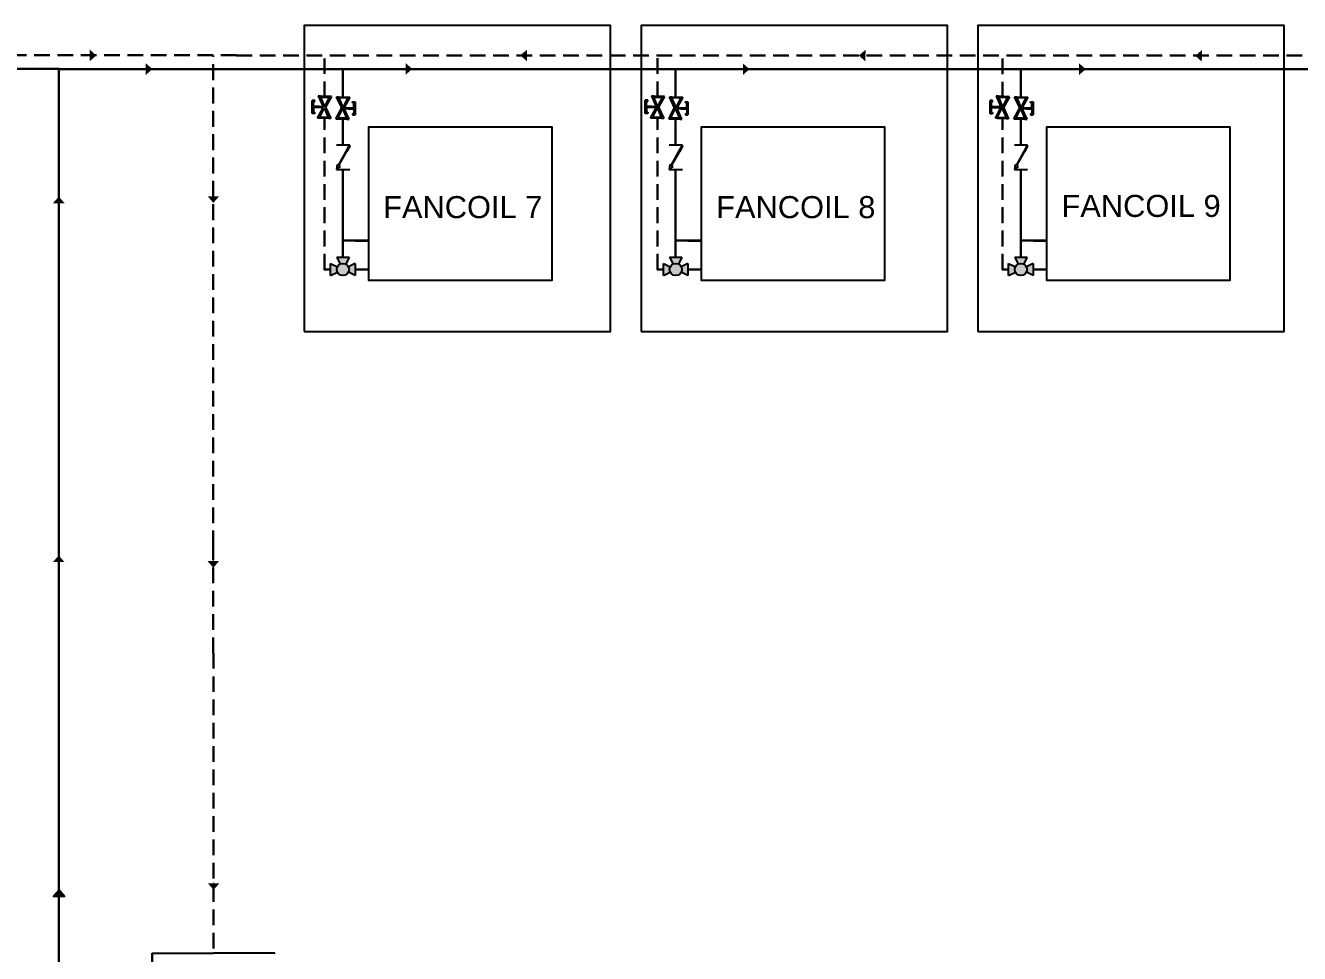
# Model space of a CAD drawing. Header units: millimetres. Extents: x -3738 to 3262, y -2165 to 2136.
# Drawn here: x -443 to 1637, y 620 to 2136 of the extents above; entities that cross this region are included whole.
import ezdxf

# ---------------------------------------------------------------- set-up
doc = ezdxf.new("R2010")
doc.units = ezdxf.units.MM
doc.linetypes.add('DASHEDX2', pattern=[38.1, 25.4, -12.7])
doc.styles.get("Standard").update_dxf_attribs({"font": 'arial.ttf'})

msp = doc.modelspace()

# ---------------------------------------------------------------- hatches: boundary and pattern name
h = msp.add_hatch(color=256)
h.set_gradient(color1=(255, 255, 255), tint=1)
h.paths.add_polyline_path([(-337.9, 2078.1), (-327.1, 2087.5), (-337.9, 2097), (-337.9, 2088.2)])
h = msp.add_hatch(color=256)
h.set_gradient(color1=(255, 255, 255), tint=1)
h.paths.add_polyline_path([(376, 2097), (365.1, 2087.7), (375.8, 2078.1), (375.9, 2086.9)])
h = msp.add_hatch(color=256)
h.set_gradient(color1=(255, 255, 255), tint=1)
h.paths.add_polyline_path([(928.9, 2096.7), (918, 2087.4), (928.6, 2077.8), (928.7, 2086.6)])
h = msp.add_hatch(color=256)
h.set_gradient(color1=(255, 255, 255), tint=1)
h.paths.add_polyline_path([(1478.1, 2096.3), (1467.2, 2087), (1477.9, 2077.4), (1478, 2086.2)])
h = msp.add_hatch(color=256)
h.set_gradient(color1=(255, 255, 255), tint=1)
h.paths.add_polyline_path([(-246.3, 2055.8), (-235.5, 2065.2), (-246.3, 2074.7), (-246.3, 2065.9)])
h = msp.add_hatch(color=256)
h.set_gradient(color1=(255, 255, 255), tint=1)
h.paths.add_polyline_path([(178, 2056.1), (188.8, 2065.5), (178, 2075), (178, 2066.2)])
h = msp.add_hatch(color=256)
h.set_gradient(color1=(255, 255, 255), tint=1)
h.paths.add_polyline_path([(728.6, 2055.6), (739.4, 2065.1), (728.6, 2074.5), (728.6, 2065.7)])
h = msp.add_hatch(color=256)
h.set_gradient(color1=(255, 255, 255), tint=1)
h.paths.add_polyline_path([(1277.6, 2055.7), (1288.4, 2065.1), (1277.6, 2074.6), (1277.6, 2065.8)])
h = msp.add_hatch(color=256)
h.set_gradient(color1=(255, 255, 255), tint=1)
h.paths.add_polyline_path([(43.2, 2003.8), (36.5, 2004), (32.5, 2004.1), (27.5, 2004.1), (27.5, 2012.1), (29.5, 2012.1), (29.5, 2014.1), (25.4, 2014.1), (25.4, 1992.5), (29.4, 1992.5), (29.4, 1994.5), (27.4, 1994.5), (27.4, 2002.5), (32.4, 2002.5), (36.4, 2002.4), (43.2, 2002.1), (34, 1985.2), (55.6, 1984.5), (47.2, 2002.8), (56.9, 2020.5), (35.3, 2021.3)])
h.paths.add_polyline_path([(38.8, 2019.6), (40.6, 2019.5), (51.4, 2019.1), (53.2, 2019.1), (45.4, 2003.7)], flags=16)
h.paths.add_polyline_path([(45.4, 2002.1), (52.1, 1986.4), (50.3, 1986.5), (39.5, 1986.9), (37.6, 1986.9)], flags=16)
h = msp.add_hatch(color=256)
h.set_gradient(color1=(255, 255, 255), tint=1)
h.paths.add_polyline_path([(77.6, 2000.8), (84.4, 2000.5), (88.4, 2000.4), (93.4, 2000.4), (93.4, 1992.4), (91.4, 1992.4), (91.4, 1990.4), (95.4, 1990.4), (95.4, 2012), (91.4, 2012), (91.4, 2010), (93.4, 2010), (93.4, 2002), (88.4, 2002), (84.4, 2002.1), (77.6, 2002.4), (86.9, 2019.3), (65.2, 2020.1), (73.6, 2001.7), (64, 1984), (85.6, 1983.2)])
h.paths.add_polyline_path([(82, 1984.9), (80.2, 1985), (69.4, 1985.4), (67.6, 1985.5), (75.4, 2000.8)], flags=16)
h.paths.add_polyline_path([(75.4, 2002.5), (68.8, 2018.1), (70.6, 2018.1), (81.4, 2017.7), (83.2, 2017.6)], flags=16)
h = msp.add_hatch(color=256)
h.set_gradient(color1=(255, 255, 255), tint=1)
h.paths.add_polyline_path([(587, 2003.8), (580.3, 2004.1), (576.3, 2004.2), (571.3, 2004.2), (571.3, 2012.2), (573.3, 2012.2), (573.3, 2014.2), (569.2, 2014.2), (569.2, 1992.6), (573.2, 1992.6), (573.2, 1994.6), (571.2, 1994.6), (571.2, 2002.6), (576.2, 2002.6), (580.2, 2002.4), (587, 2002.2), (577.8, 1985.3), (599.4, 1984.5), (591, 2002.9), (600.7, 2020.5), (579.1, 2021.3)])
h.paths.add_polyline_path([(582.6, 2019.6), (584.4, 2019.6), (595.2, 2019.2), (597, 2019.1), (589.3, 2003.7)], flags=16)
h.paths.add_polyline_path([(589.2, 2002.1), (595.9, 1986.5), (594.1, 1986.5), (583.3, 1986.9), (581.5, 1987)], flags=16)
h = msp.add_hatch(color=256)
h.set_gradient(color1=(255, 255, 255), tint=1)
h.paths.add_polyline_path([(621.1, 2000.8), (627.8, 2000.5), (631.8, 2000.4), (636.8, 2000.4), (636.8, 1992.4), (634.8, 1992.4), (634.8, 1990.4), (638.9, 1990.4), (638.9, 2012), (634.9, 2012), (634.9, 2010), (636.9, 2010), (636.9, 2002), (631.9, 2002), (627.9, 2002.1), (621.1, 2002.4), (630.3, 2019.3), (608.7, 2020.1), (617, 2001.7), (607.4, 1984), (629, 1983.2)])
h.paths.add_polyline_path([(625.5, 1984.9), (623.7, 1985), (612.8, 1985.4), (611, 1985.5), (618.8, 2000.8)], flags=16)
h.paths.add_polyline_path([(618.9, 2002.5), (612.2, 2018.1), (614, 2018.1), (624.8, 2017.7), (626.6, 2017.6)], flags=16)
h = msp.add_hatch(color=256)
h.set_gradient(color1=(255, 255, 255), tint=1)
h.paths.add_polyline_path([(1150, 2003.4), (1143.3, 2003.6), (1139.3, 2003.8), (1134.3, 2003.8), (1134.3, 2011.8), (1136.3, 2011.8), (1136.3, 2013.8), (1132.2, 2013.8), (1132.2, 1992.1), (1136.2, 1992.1), (1136.2, 1994.1), (1134.2, 1994.1), (1134.2, 2002.1), (1139.2, 2002.1), (1143.2, 2002), (1150, 2001.8), (1140.8, 1984.9), (1162.4, 1984.1), (1154.1, 2002.4), (1163.7, 2020.1), (1142.1, 2020.9)])
h.paths.add_polyline_path([(1145.7, 2019.2), (1147.5, 2019.1), (1158.3, 2018.7), (1160.1, 2018.7), (1152.3, 2003.3)], flags=16)
h.paths.add_polyline_path([(1152.2, 2001.7), (1158.9, 1986), (1157.1, 1986.1), (1146.3, 1986.5), (1144.5, 1986.5)], flags=16)
h = msp.add_hatch(color=256)
h.set_gradient(color1=(255, 255, 255), tint=1)
h.paths.add_polyline_path([(1184.6, 2000.8), (1191.4, 2000.5), (1195.4, 2000.4), (1200.4, 2000.4), (1200.4, 1992.4), (1198.4, 1992.4), (1198.4, 1990.4), (1202.4, 1990.4), (1202.4, 2012), (1198.4, 2012), (1198.4, 2010), (1200.4, 2010), (1200.4, 2002), (1195.4, 2002), (1191.4, 2002.1), (1184.6, 2002.4), (1193.8, 2019.3), (1172.2, 2020.1), (1180.6, 2001.7), (1170.9, 1984), (1192.5, 1983.2)])
h.paths.add_polyline_path([(1189, 1984.9), (1187.2, 1985), (1176.4, 1985.4), (1174.6, 1985.5), (1182.4, 2000.8)], flags=16)
h.paths.add_polyline_path([(1182.4, 2002.5), (1175.8, 2018.1), (1177.6, 2018.1), (1188.4, 2017.7), (1190.2, 2017.6)], flags=16)
h = msp.add_hatch(color=256)
h.set_gradient(color1=(255, 255, 255), tint=1)
h.paths.add_polyline_path([(68.8, 1907.5), (81.5, 1930.3), (86.6, 1939.5), (86.6, 1940.9), (86.5, 1940.9), (80.8, 1930.6), (68.1, 1907.9), (65.9, 1909.1), (64.9, 1901.4), (71, 1906.3)])
h = msp.add_hatch(color=256)
h.set_gradient(color1=(255, 255, 255), tint=1)
h.paths.add_polyline_path([(612.2, 1907.5), (624.9, 1930.3), (630, 1939.5), (630, 1940.9), (629.9, 1940.9), (624.2, 1930.6), (611.5, 1907.9), (609.4, 1909.1), (608.4, 1901.4), (614.4, 1906.3)])
h = msp.add_hatch(color=256)
h.set_gradient(color1=(255, 255, 255), tint=1)
h.paths.add_polyline_path([(1175.7, 1907.5), (1188.4, 1930.3), (1193.5, 1939.5), (1193.5, 1940.9), (1193.5, 1940.9), (1187.8, 1930.6), (1175.1, 1907.9), (1172.9, 1909.1), (1171.9, 1901.4), (1178, 1906.3)])
h = msp.add_hatch(color=256)
h.set_gradient(color1=(255, 255, 255), tint=1)
h.paths.add_polyline_path([(-389.1, 1846.2), (-379, 1846.2), (-388.4, 1857), (-397.9, 1846.2)])
h = msp.add_hatch(color=256)
h.set_gradient(color1=(255, 255, 255), tint=1)
h.paths.add_polyline_path([(-145.4, 1857.6), (-136.1, 1846.7), (-126.5, 1857.4), (-135.3, 1857.5)])
h = msp.add_hatch(color=256)
h.set_gradient(color1=(255, 255, 255), tint=1)
h.paths.add_polyline_path([(55.5, 1727.9), (66.6, 1733.4, -0.116434), (65.5, 1737.9, -0.116434), (66.6, 1742.3), (55.5, 1747.9)])
h.paths.add_polyline_path([(95.5, 1747.9), (84.5, 1742.3, -0.116434), (85.5, 1737.9, -0.116434), (84.5, 1733.4), (95.5, 1727.9)])
h.paths.add_polyline_path([(85.5, 1757.9), (65.5, 1757.9), (71, 1746.8, -0.236068), (80, 1746.8)])
h.paths.add_polyline_path([(85.5, 1737.9, 1), (65.5, 1737.9, 1)])
h = msp.add_hatch(color=256)
h.set_gradient(color1=(255, 255, 255), tint=1)
h.paths.add_polyline_path([(598.9, 1727.9), (610, 1733.4, -0.116434), (608.9, 1737.9, -0.116434), (610, 1742.3), (598.9, 1747.9)])
h.paths.add_polyline_path([(638.9, 1747.9), (627.9, 1742.3, -0.116434), (628.9, 1737.9, -0.116434), (627.9, 1733.4), (638.9, 1727.9)])
h.paths.add_polyline_path([(628.9, 1757.9), (608.9, 1757.9), (614.5, 1746.8, -0.236068), (623.4, 1746.8)])
h.paths.add_polyline_path([(628.9, 1737.9, 1), (608.9, 1737.9, 1)])
h = msp.add_hatch(color=256)
h.set_gradient(color1=(255, 255, 255), tint=1)
h.paths.add_polyline_path([(1162.5, 1727.9), (1173.5, 1733.4, -0.116434), (1172.5, 1737.9, -0.116434), (1173.5, 1742.3), (1162.5, 1747.9)])
h.paths.add_polyline_path([(1202.5, 1747.9), (1191.4, 1742.3, -0.116434), (1192.5, 1737.9, -0.116434), (1191.4, 1733.4), (1202.5, 1727.9)])
h.paths.add_polyline_path([(1192.5, 1757.9), (1172.5, 1757.9), (1178, 1746.8, -0.236068), (1186.9, 1746.8)])
h.paths.add_polyline_path([(1192.5, 1737.9, 1), (1172.5, 1737.9, 1)])
h = msp.add_hatch(color=256)
h.set_gradient(color1=(255, 255, 255), tint=1)
h.paths.add_polyline_path([(-389.2, 1259.9), (-379.1, 1259.9), (-388.5, 1270.7), (-398, 1259.9)])
h = msp.add_hatch(color=256)
h.set_gradient(color1=(255, 255, 255), tint=1)
h.paths.add_polyline_path([(-145.6, 1261.6), (-136.2, 1250.7), (-126.6, 1261.3), (-135.4, 1261.5)])
h = msp.add_hatch(color=256)
h.set_gradient(color1=(255, 255, 255), tint=1)
h.paths.add_polyline_path([(-145.1, 735.3), (-135.7, 724.4), (-126.1, 735.1), (-134.9, 735.2)])
h = msp.add_hatch(color=256)
h.set_gradient(color1=(255, 255, 255), tint=1)
h.paths.add_polyline_path([(-378.6, 713.4), (-387.9, 724.4), (-397.5, 713.7), (-388.7, 713.6)])

# ---------------------------------------------------------------- linework, layer by layer
at = {"linetype": 'DASHEDX2'}
for p, q in [((-98.4, 2087.8), (-3706.9, 2087.8)), ((-98.4, 2087.3), (-3706.4, 2087.3)), ((-136.1, 1285.8), (-136.1, 2087.3)), ((-135.6, 1285.3), (-135.6, 2087.3)), ((-98.4, 2087.8), (2779.6, 2087.8)), ((-97.9, 2087.3), (2779.6, 2087.3)), ((45.7, 2019.3), (45.7, 2087.3)), ((46.2, 2019.3), (46.2, 2087.3)), ((589.1, 2019.4), (589.1, 2087.3)), ((589.6, 2019.4), (589.6, 2087.3)), ((1152.7, 2018.9), (1152.7, 2087.3)), ((1153.2, 2018.9), (1153.2, 2087.3)), ((93.3, 2064.9), (93.8, 2064.9)), ((643.8, 2064.9), (643.3, 2064.9)), ((1193.3, 2064.9), (1193.8, 2064.9)), ((588.7, 2005), (588.7, 2001.1)), ((589.2, 2003.8), (589.2, 2002.1)), ((1151.9, 2004.3), (1151.9, 2000.9)), ((1152.4, 2003.5), (1152.4, 2001.4)), ((45.7, 1737.3), (45.7, 1986)), ((46.2, 1737.8), (46.2, 1986)), ((589.1, 1737.3), (589.1, 1986.3)), ((589.6, 1737.8), (589.6, 1986.3)), ((1152.7, 1737.3), (1152.7, 1985.6)), ((1153.2, 1737.8), (1153.2, 1985.6)), ((-136.1, 1111.3), (-136.1, 1285.3)), ((-135.6, 1111.3), (-135.6, 1285.3)), ((-136.1, 1111.3), (-136.1, 620.9)), ((-135.6, 1111.3), (-135.6, 620.9))]:
    msp.add_line(p, q, dxfattribs=at)
for p, q in [((-98.4, 2087.3), (-97.9, 2087.3)), ((-387.6, 2065.4), (-3237.6, 2065.4)), ((-388.1, 2064.9), (-905.2, 2064.9)), ((-388.5, 1575.5), (-388.5, 2064.9)), ((-388, 1575), (-387.6, 2065.4)), ((-387.6, 2065.4), (2809.7, 2065.4)), ((-387.6, 2064.9), (75.3, 2064.9)), ((75.3, 2017.9), (75.3, 2064.9)), ((75.8, 2017.9), (75.8, 2064.9)), ((75.8, 2064.9), (93.3, 2064.9)), ((93.8, 2064.9), (643.3, 2064.9)), ((618.7, 2017.9), (618.7, 2064.9)), ((619.2, 2017.9), (619.2, 2064.9)), ((643.8, 2064.9), (1193.3, 2064.9)), ((1182.2, 2017.9), (1182.2, 2064.9)), ((1182.7, 2017.9), (1182.7, 2064.9)), ((1193.8, 2064.9), (1743.3, 2064.9)), ((38.9, 2021.1), (35.3, 2021.3)), ((35.3, 2021.3), (56.9, 2020.5)), ((35.3, 2021.3), (43.2, 2003.8)), ((40.6, 2019.5), (38.8, 2019.6)), ((38.8, 2019.6), (45.4, 2003.7)), ((56.9, 2020.5), (38.9, 2021.1)), ((40.6, 2019.5), (51.4, 2019.1)), ((53.2, 2019.1), (45.4, 2003.7)), ((47.2, 2002.8), (56.9, 2020.5)), ((56.9, 2020.5), (47.2, 2002.8)), ((51.4, 2019.1), (53.2, 2019.1)), ((56.9, 2020.5), (53.3, 2020.6)), ((73.6, 2001.7), (65.2, 2020.1)), ((65.2, 2020.1), (83.3, 2019.4)), ((65.2, 2020.1), (68.8, 2019.9)), ((73.6, 2001.7), (65.2, 2020.1)), ((65.2, 2020.1), (86.9, 2019.3)), ((70.6, 2018.1), (68.8, 2018.1)), ((68.8, 2018.1), (75.4, 2002.5)), ((81.4, 2017.7), (70.6, 2018.1)), ((86.9, 2019.3), (77.6, 2002.4)), ((83.3, 2019.4), (86.9, 2019.3)), ((582.7, 2021.2), (579.1, 2021.3)), ((579.1, 2021.3), (600.7, 2020.5)), ((579.1, 2021.3), (587, 2003.8)), ((584.4, 2019.6), (582.6, 2019.6)), ((582.6, 2019.6), (589.3, 2003.7)), ((600.7, 2020.5), (582.7, 2021.2)), ((584.4, 2019.6), (595.2, 2019.2)), ((597, 2019.1), (589.3, 2003.7)), ((591, 2002.9), (600.7, 2020.5)), ((600.7, 2020.5), (591, 2002.9)), ((595.2, 2019.2), (597, 2019.1)), ((600.7, 2020.5), (597.1, 2020.7)), ((617, 2001.7), (608.7, 2020.1)), ((608.7, 2020.1), (626.7, 2019.4)), ((608.7, 2020.1), (612.3, 2019.9)), ((617, 2001.7), (608.7, 2020.1)), ((608.7, 2020.1), (630.3, 2019.3)), ((614, 2018.1), (612.2, 2018.1)), ((612.2, 2018.1), (618.9, 2002.5)), ((624.8, 2017.7), (614, 2018.1)), ((630.3, 2019.3), (621.1, 2002.4)), ((626.7, 2019.4), (630.3, 2019.3)), ((1145.7, 2020.8), (1142.1, 2020.9)), ((1142.1, 2020.9), (1163.7, 2020.1)), ((1142.1, 2020.9), (1150, 2003.4)), ((1163.7, 2020.1), (1145.7, 2020.8)), ((1147.5, 2019.1), (1145.7, 2019.2)), ((1145.7, 2019.2), (1152.3, 2003.3)), ((1147.5, 2019.1), (1158.3, 2018.7)), ((1160.1, 2018.7), (1152.3, 2003.3)), ((1154.1, 2002.4), (1163.7, 2020.1)), ((1163.7, 2020.1), (1154.1, 2002.4)), ((1158.3, 2018.7), (1160.1, 2018.7)), ((1163.7, 2020.1), (1160.1, 2020.2)), ((1180.6, 2001.7), (1172.2, 2020.1)), ((1172.2, 2020.1), (1190.2, 2019.4)), ((1172.2, 2020.1), (1175.8, 2019.9)), ((1180.6, 2001.7), (1172.2, 2020.1)), ((1172.2, 2020.1), (1193.8, 2019.3)), ((1177.6, 2018.1), (1175.8, 2018.1)), ((1175.8, 2018.1), (1182.4, 2002.5)), ((1188.4, 2017.7), (1177.6, 2018.1)), ((1193.8, 2019.3), (1184.6, 2002.4)), ((1190.2, 2019.4), (1193.8, 2019.3)), ((29.5, 2014.1), (25.4, 2014.1)), ((25.4, 1992.5), (25.4, 2014.1)), ((32.4, 2002.5), (27.4, 2002.5)), ((27.4, 2002.5), (27.4, 1994.5)), ((27.5, 2004.1), (27.5, 2012.1)), ((27.5, 2012.1), (29.5, 2012.1)), ((32.5, 2004.1), (27.5, 2004.1)), ((29.5, 2012.1), (29.5, 2014.1)), ((36.4, 2002.4), (32.4, 2002.5)), ((36.5, 2004), (32.5, 2004.1)), ((34, 1985.2), (43.2, 2002.1)), ((43.2, 2002.1), (36.4, 2002.4)), ((43.2, 2003.8), (36.5, 2004)), ((37.6, 1986.9), (45.4, 2002.1)), ((52.1, 1986.4), (45.4, 2002.1)), ((47.2, 2002.8), (55.6, 1984.5)), ((47.2, 2002.8), (55.6, 1984.5)), ((73.6, 2001.7), (64, 1984)), ((64, 1984), (73.6, 2001.7)), ((67.6, 1985.5), (75.4, 2000.8)), ((75.3, 2000.6), (75.3, 2002.9)), ((83.2, 2017.6), (75.4, 2002.5)), ((82, 1984.9), (75.4, 2000.8)), ((75.8, 2000), (75.8, 2003.1)), ((77.6, 2002.4), (84.4, 2002.1)), ((77.6, 2000.8), (84.4, 2000.5)), ((85.6, 1983.2), (77.6, 2000.8)), ((81.4, 2017.7), (83.2, 2017.6)), ((84.4, 2002.1), (88.4, 2002)), ((84.4, 2000.5), (88.4, 2000.4)), ((88.4, 2002), (93.4, 2002)), ((88.4, 2000.4), (93.4, 2000.4)), ((91.4, 2010), (91.4, 2012)), ((91.4, 2012), (95.4, 2012)), ((93.4, 2010), (91.4, 2010)), ((93.4, 2002), (93.4, 2010)), ((93.4, 2000.4), (93.4, 1992.4)), ((95.4, 2012), (95.4, 1990.4)), ((573.3, 2014.2), (569.2, 2014.2)), ((569.2, 1992.6), (569.2, 2014.2)), ((576.2, 2002.6), (571.2, 2002.6)), ((571.2, 2002.6), (571.2, 1994.6)), ((571.3, 2004.2), (571.3, 2012.2)), ((571.3, 2012.2), (573.3, 2012.2)), ((576.3, 2004.2), (571.3, 2004.2)), ((573.3, 2012.2), (573.3, 2014.2)), ((580.2, 2002.4), (576.2, 2002.6)), ((580.3, 2004.1), (576.3, 2004.2)), ((577.8, 1985.3), (587, 2002.2)), ((587, 2002.2), (580.2, 2002.4)), ((587, 2003.8), (580.3, 2004.1)), ((581.5, 1987), (589.2, 2002.1)), ((595.9, 1986.5), (589.2, 2002.1)), ((591, 2002.9), (599.4, 1984.5)), ((591, 2002.9), (599.4, 1984.5)), ((617, 2001.7), (607.4, 1984)), ((607.4, 1984), (617, 2001.7)), ((611, 1985.5), (618.8, 2000.8)), ((618.7, 2000.6), (618.7, 2002.9)), ((625.5, 1984.9), (618.8, 2000.8)), ((626.6, 2017.6), (618.9, 2002.5)), ((619.2, 2000), (619.2, 2003.1)), ((621.1, 2002.4), (627.9, 2002.1)), ((621.1, 2000.8), (627.8, 2000.5)), ((629, 1983.2), (621.1, 2000.8)), ((624.8, 2017.7), (626.6, 2017.6)), ((627.8, 2000.5), (631.8, 2000.4)), ((627.9, 2002.1), (631.9, 2002)), ((631.8, 2000.4), (636.8, 2000.4)), ((631.9, 2002), (636.9, 2002)), ((634.9, 2010), (634.9, 2012)), ((634.9, 2012), (638.9, 2012)), ((636.9, 2010), (634.9, 2010)), ((636.8, 2000.4), (636.8, 1992.4)), ((636.9, 2002), (636.9, 2010)), ((638.9, 2012), (638.9, 1990.4)), ((1136.3, 2013.8), (1132.2, 2013.8)), ((1132.2, 1992.1), (1132.2, 2013.8)), ((1139.2, 2002.1), (1134.2, 2002.1)), ((1134.2, 2002.1), (1134.2, 1994.1)), ((1134.3, 2003.8), (1134.3, 2011.8)), ((1134.3, 2011.8), (1136.3, 2011.8)), ((1139.3, 2003.8), (1134.3, 2003.8)), ((1136.3, 2011.8), (1136.3, 2013.8)), ((1143.2, 2002), (1139.2, 2002.1)), ((1143.3, 2003.6), (1139.3, 2003.8)), ((1140.8, 1984.9), (1150, 2001.8)), ((1150, 2001.8), (1143.2, 2002)), ((1150, 2003.4), (1143.3, 2003.6)), ((1144.5, 1986.5), (1152.2, 2001.7)), ((1158.9, 1986), (1152.2, 2001.7)), ((1154.1, 2002.4), (1162.4, 1984.1)), ((1154.1, 2002.4), (1162.4, 1984.1)), ((1180.6, 2001.7), (1170.9, 1984)), ((1170.9, 1984), (1180.6, 2001.7)), ((1174.6, 1985.5), (1182.4, 2000.8)), ((1182.2, 2000.6), (1182.2, 2002.9)), ((1190.2, 2017.6), (1182.4, 2002.5)), ((1189, 1984.9), (1182.4, 2000.8)), ((1182.7, 2000), (1182.7, 2003.1)), ((1184.6, 2002.4), (1191.4, 2002.1)), ((1184.6, 2000.8), (1191.4, 2000.5)), ((1192.5, 1983.2), (1184.6, 2000.8)), ((1188.4, 2017.7), (1190.2, 2017.6)), ((1191.4, 2002.1), (1195.4, 2002)), ((1191.4, 2000.5), (1195.4, 2000.4)), ((1195.4, 2002), (1200.4, 2002)), ((1195.4, 2000.4), (1200.4, 2000.4)), ((1198.4, 2010), (1198.4, 2012)), ((1198.4, 2012), (1202.4, 2012)), ((1200.4, 2010), (1198.4, 2010)), ((1200.4, 2002), (1200.4, 2010)), ((1200.4, 2000.4), (1200.4, 1992.4)), ((1202.4, 2012), (1202.4, 1990.4)), ((29.4, 1992.5), (25.4, 1992.5)), ((27.4, 1994.5), (29.4, 1994.5)), ((29.4, 1994.5), (29.4, 1992.5)), ((37.6, 1985.1), (34, 1985.2)), ((55.6, 1984.5), (34, 1985.2)), ((39.5, 1986.9), (37.6, 1986.9)), ((55.6, 1984.5), (37.6, 1985.1)), ((39.5, 1986.9), (50.3, 1986.5)), ((50.3, 1986.5), (52.1, 1986.4)), ((55.6, 1984.5), (52, 1984.6)), ((64, 1984), (82, 1983.4)), ((64, 1984), (67.6, 1983.9)), ((85.6, 1983.2), (64, 1984)), ((69.4, 1985.4), (67.6, 1985.5)), ((80.2, 1985), (69.4, 1985.4)), ((75.3, 1940.9), (75.3, 1985.2)), ((75.8, 1940.9), (75.8, 1985.2)), ((80.2, 1985), (82, 1984.9)), ((82, 1983.4), (85.6, 1983.2)), ((93.4, 1992.4), (91.4, 1992.4)), ((91.4, 1992.4), (91.4, 1990.4)), ((91.4, 1990.4), (95.4, 1990.4)), ((573.2, 1992.6), (569.2, 1992.6)), ((571.2, 1994.6), (573.2, 1994.6)), ((573.2, 1994.6), (573.2, 1992.6)), ((581.4, 1985.2), (577.8, 1985.3)), ((599.4, 1984.5), (577.8, 1985.3)), ((599.4, 1984.5), (581.4, 1985.2)), ((583.3, 1986.9), (581.5, 1987)), ((583.3, 1986.9), (594.1, 1986.5)), ((594.1, 1986.5), (595.9, 1986.5)), ((599.4, 1984.5), (595.8, 1984.7)), ((607.4, 1984), (625.4, 1983.4)), ((607.4, 1984), (611, 1983.9)), ((629, 1983.2), (607.4, 1984)), ((612.8, 1985.4), (611, 1985.5)), ((623.7, 1985), (612.8, 1985.4)), ((618.7, 1940.9), (618.7, 1985.2)), ((619.2, 1940.9), (619.2, 1985.2)), ((623.7, 1985), (625.5, 1984.9)), ((625.4, 1983.4), (629, 1983.2)), ((636.8, 1992.4), (634.8, 1992.4)), ((634.8, 1992.4), (634.8, 1990.4)), ((634.8, 1990.4), (638.9, 1990.4)), ((1136.2, 1992.1), (1132.2, 1992.1)), ((1134.2, 1994.1), (1136.2, 1994.1)), ((1136.2, 1994.1), (1136.2, 1992.1)), ((1144.4, 1984.7), (1140.8, 1984.9)), ((1162.4, 1984.1), (1140.8, 1984.9)), ((1162.4, 1984.1), (1144.4, 1984.7)), ((1146.3, 1986.5), (1144.5, 1986.5)), ((1146.3, 1986.5), (1157.1, 1986.1)), ((1157.1, 1986.1), (1158.9, 1986)), ((1162.4, 1984.1), (1158.8, 1984.2)), ((1170.9, 1984), (1188.9, 1983.4)), ((1170.9, 1984), (1174.5, 1983.9)), ((1192.5, 1983.2), (1170.9, 1984)), ((1176.4, 1985.4), (1174.6, 1985.5)), ((1187.2, 1985), (1176.4, 1985.4)), ((1182.2, 1940.9), (1182.2, 1985.2)), ((1182.7, 1940.9), (1182.7, 1985.2)), ((1187.2, 1985), (1189, 1984.9)), ((1188.9, 1983.4), (1192.5, 1983.2)), ((1200.4, 1992.4), (1198.4, 1992.4)), ((1198.4, 1992.4), (1198.4, 1990.4)), ((1198.4, 1990.4), (1202.4, 1990.4)), ((86.6, 1940.9), (64.9, 1940.9)), ((80.8, 1930.6), (86.5, 1940.9)), ((86.6, 1939.5), (81.5, 1930.3)), ((86.6, 1939.5), (86.6, 1940.9)), ((630, 1940.9), (608.4, 1940.9)), ((624.2, 1930.6), (629.9, 1940.9)), ((630, 1939.5), (624.9, 1930.3)), ((630, 1939.5), (630, 1940.9)), ((1193.5, 1940.9), (1171.9, 1940.9)), ((1187.8, 1930.6), (1193.5, 1940.9)), ((1193.5, 1939.5), (1188.4, 1930.3)), ((1193.5, 1939.5), (1193.5, 1940.9)), ((68.1, 1907.9), (80.8, 1930.6)), ((68.8, 1907.5), (81.5, 1930.3)), ((75.3, 1919.2), (75.3, 1920.7)), ((75.8, 1920.1), (75.8, 1921.6)), ((611.5, 1907.9), (624.2, 1930.6)), ((612.2, 1907.5), (624.9, 1930.3)), ((618.7, 1919.2), (618.7, 1920.7)), ((619.2, 1920.1), (619.2, 1921.6)), ((1175.1, 1907.9), (1187.8, 1930.6)), ((1175.7, 1907.5), (1188.4, 1930.3)), ((1182.2, 1919.2), (1182.2, 1920.7)), ((1182.7, 1920.1), (1182.7, 1921.6)), ((65.9, 1909.1), (64.9, 1901.4)), ((71, 1906.3), (64.9, 1901.4)), ((64.9, 1901.4), (86.6, 1901.4)), ((65.9, 1909.1), (68.1, 1907.9)), ((68.8, 1907.5), (71, 1906.3)), ((75.3, 1757.9), (75.3, 1901.4)), ((75.8, 1785.4), (75.8, 1901.4)), ((609.4, 1909.1), (608.4, 1901.4)), ((614.4, 1906.3), (608.4, 1901.4)), ((608.4, 1901.4), (630, 1901.4)), ((609.4, 1909.1), (611.5, 1907.9)), ((612.2, 1907.5), (614.4, 1906.3)), ((618.7, 1757.9), (618.7, 1901.4)), ((619.2, 1785.4), (619.2, 1901.4)), ((1172.9, 1909.1), (1171.9, 1901.4)), ((1178, 1906.3), (1171.9, 1901.4)), ((1171.9, 1901.4), (1193.5, 1901.4)), ((1172.9, 1909.1), (1175.1, 1907.9)), ((1175.7, 1907.5), (1178, 1906.3)), ((1182.2, 1757.9), (1182.2, 1901.4)), ((1182.7, 1785.4), (1182.7, 1901.4)), ((-136, 1857.5), (-136.6, 1857.5)), ((-136, 1857.5), (-135.3, 1857.5)), ((96, 1785.4), (75.8, 1785.4)), ((75.8, 1757.9), (75.8, 1784.9)), ((95.5, 1784.9), (75.8, 1784.9)), ((95.5, 1784.9), (117.2, 1784.9)), ((117.2, 1785.4), (96, 1785.4)), ((639.4, 1785.4), (619.2, 1785.4)), ((619.2, 1757.9), (619.2, 1784.9)), ((638.9, 1784.9), (619.2, 1784.9)), ((638.9, 1784.9), (660.6, 1784.9)), ((660.6, 1785.4), (639.4, 1785.4)), ((1203, 1785.4), (1182.7, 1785.4)), ((1182.7, 1757.9), (1182.7, 1784.9)), ((1202.5, 1784.9), (1182.7, 1784.9)), ((1202.5, 1784.9), (1224.2, 1784.9)), ((1224.2, 1785.4), (1203, 1785.4)), ((55.5, 1727.9), (55.5, 1747.9)), ((55.5, 1747.9), (66.6, 1742.3)), ((65.5, 1757.9), (85.5, 1757.9)), ((65.5, 1757.9), (71, 1746.8)), ((85.5, 1757.9), (80, 1746.8)), ((95.5, 1747.9), (84.5, 1742.3)), ((95.5, 1747.9), (95.5, 1727.9)), ((598.9, 1727.9), (598.9, 1747.9)), ((598.9, 1747.9), (610, 1742.3)), ((608.9, 1757.9), (628.9, 1757.9)), ((608.9, 1757.9), (614.5, 1746.8)), ((628.9, 1757.9), (623.4, 1746.8)), ((638.9, 1747.9), (627.9, 1742.3)), ((638.9, 1747.9), (638.9, 1727.9)), ((1162.5, 1727.9), (1162.5, 1747.9)), ((1162.5, 1747.9), (1173.5, 1742.3)), ((1172.5, 1757.9), (1192.5, 1757.9)), ((1172.5, 1757.9), (1178, 1746.8)), ((1192.5, 1757.9), (1186.9, 1746.8)), ((1202.5, 1747.9), (1191.4, 1742.3)), ((1202.5, 1747.9), (1202.5, 1727.9)), ((55.5, 1737.3), (45.7, 1737.3)), ((45.7, 1737.3), (46.2, 1737.3)), ((55.5, 1737.8), (46.2, 1737.8)), ((55.5, 1727.9), (66.6, 1733.4)), ((95.5, 1727.9), (84.5, 1733.4)), ((117.2, 1737.8), (95.5, 1737.8)), ((117.2, 1737.3), (95.5, 1737.3)), ((598.9, 1737.3), (589.1, 1737.3)), ((589.1, 1737.3), (589.6, 1737.3)), ((598.9, 1737.8), (589.6, 1737.8)), ((598.9, 1727.9), (610, 1733.4)), ((638.9, 1727.9), (627.9, 1733.4)), ((660.6, 1737.8), (638.9, 1737.8)), ((660.6, 1737.3), (638.9, 1737.3)), ((1162.5, 1737.3), (1152.7, 1737.3)), ((1152.7, 1737.3), (1153.2, 1737.3)), ((1162.5, 1737.8), (1153.2, 1737.8)), ((1162.5, 1727.9), (1173.5, 1733.4)), ((1202.5, 1727.9), (1191.4, 1733.4)), ((1224.2, 1737.8), (1202.5, 1737.8)), ((1224.2, 1737.3), (1202.5, 1737.3)), ((-388, 357.4), (-388, 1575)), ((-136.1, 1285.3), (-136.1, 1285.8)), ((-387.8, 1259.9), (-388.4, 1259.9)), ((-387.8, 1259.9), (-387.1, 1259.9)), ((-136.1, 1261.5), (-136.7, 1261.5)), ((-136.1, 1261.5), (-135.5, 1261.5)), ((-135.6, 735.2), (-135, 735.2)), ((-397.5, 713.7), (-387.9, 724.4)), ((-378.6, 713.4), (-397.5, 713.7)), ((-388, 713.6), (-388.7, 713.6)), ((-388, 713.6), (-387.4, 713.5)), ((-387.9, 724.4), (-378.6, 713.4)), ((-236.1, 569.3), (-236.1, 620.9)), ((-236.1, 620.9), (-136.1, 620.9)), ((-235.6, 569.3), (-235.6, 620.9)), ((-35.6, 620.9), (-135.6, 620.9)), ((-35.6, 620.4), (-35.6, 620.9))]:
    msp.add_line(p, q)
for points in [[(12.4, 1636.5), (512.4, 1636.5), (512.4, 2136.5), (12.4, 2136.5)], [(562.4, 1636.5), (1062.4, 1636.5), (1062.4, 2136.5), (562.4, 2136.5)], [(1112.4, 1636.5), (1612.4, 1636.5), (1612.4, 2136.5), (1112.4, 2136.5)]]:
    msp.add_lwpolyline(points, close=True)
for points in [[(117.2, 1737.3), (117.2, 1720.5), (417.2, 1720.5), (417.2, 1970.5), (117.2, 1970.5), (117.2, 1785.4)], [(660.6, 1737.3), (660.6, 1720.5), (960.6, 1720.5), (960.6, 1970.5), (660.6, 1970.5), (660.6, 1785.4)], [(1224.2, 1737.3), (1224.2, 1720.5), (1524.2, 1720.5), (1524.2, 1970.5), (1224.2, 1970.5), (1224.2, 1785.4)], [(117.2, 1784.9), (117.2, 1737.8)], [(660.6, 1784.9), (660.6, 1737.8)], [(1224.2, 1784.9), (1224.2, 1737.8)], [(-388.5, 357.4), (-388.5, 1575.5)]]:
    msp.add_lwpolyline(points)
for centre in [(75.5, 1737.9), (618.9, 1737.9), (1182.5, 1737.9)]:
    msp.add_circle(centre, 10)

# ---------------------------------------------------------------- texts
at = {"char_height": 36, "attachment_point": 4}
for s, insert in [('\\pxqc;FANCOIL 7', (119.9, 1839.5)), ('\\pxqc;FANCOIL 8', (663.7, 1839.5)), ('\\pxqc;FANCOIL 9', (1227.5, 1841.5))]:
    msp.add_mtext_dynamic_manual_height_columns(s, width=302.59, gutter_width=12.5, heights=[268.4], dxfattribs=dict(at, insert=insert))

doc.saveas('drawing.dxf')
